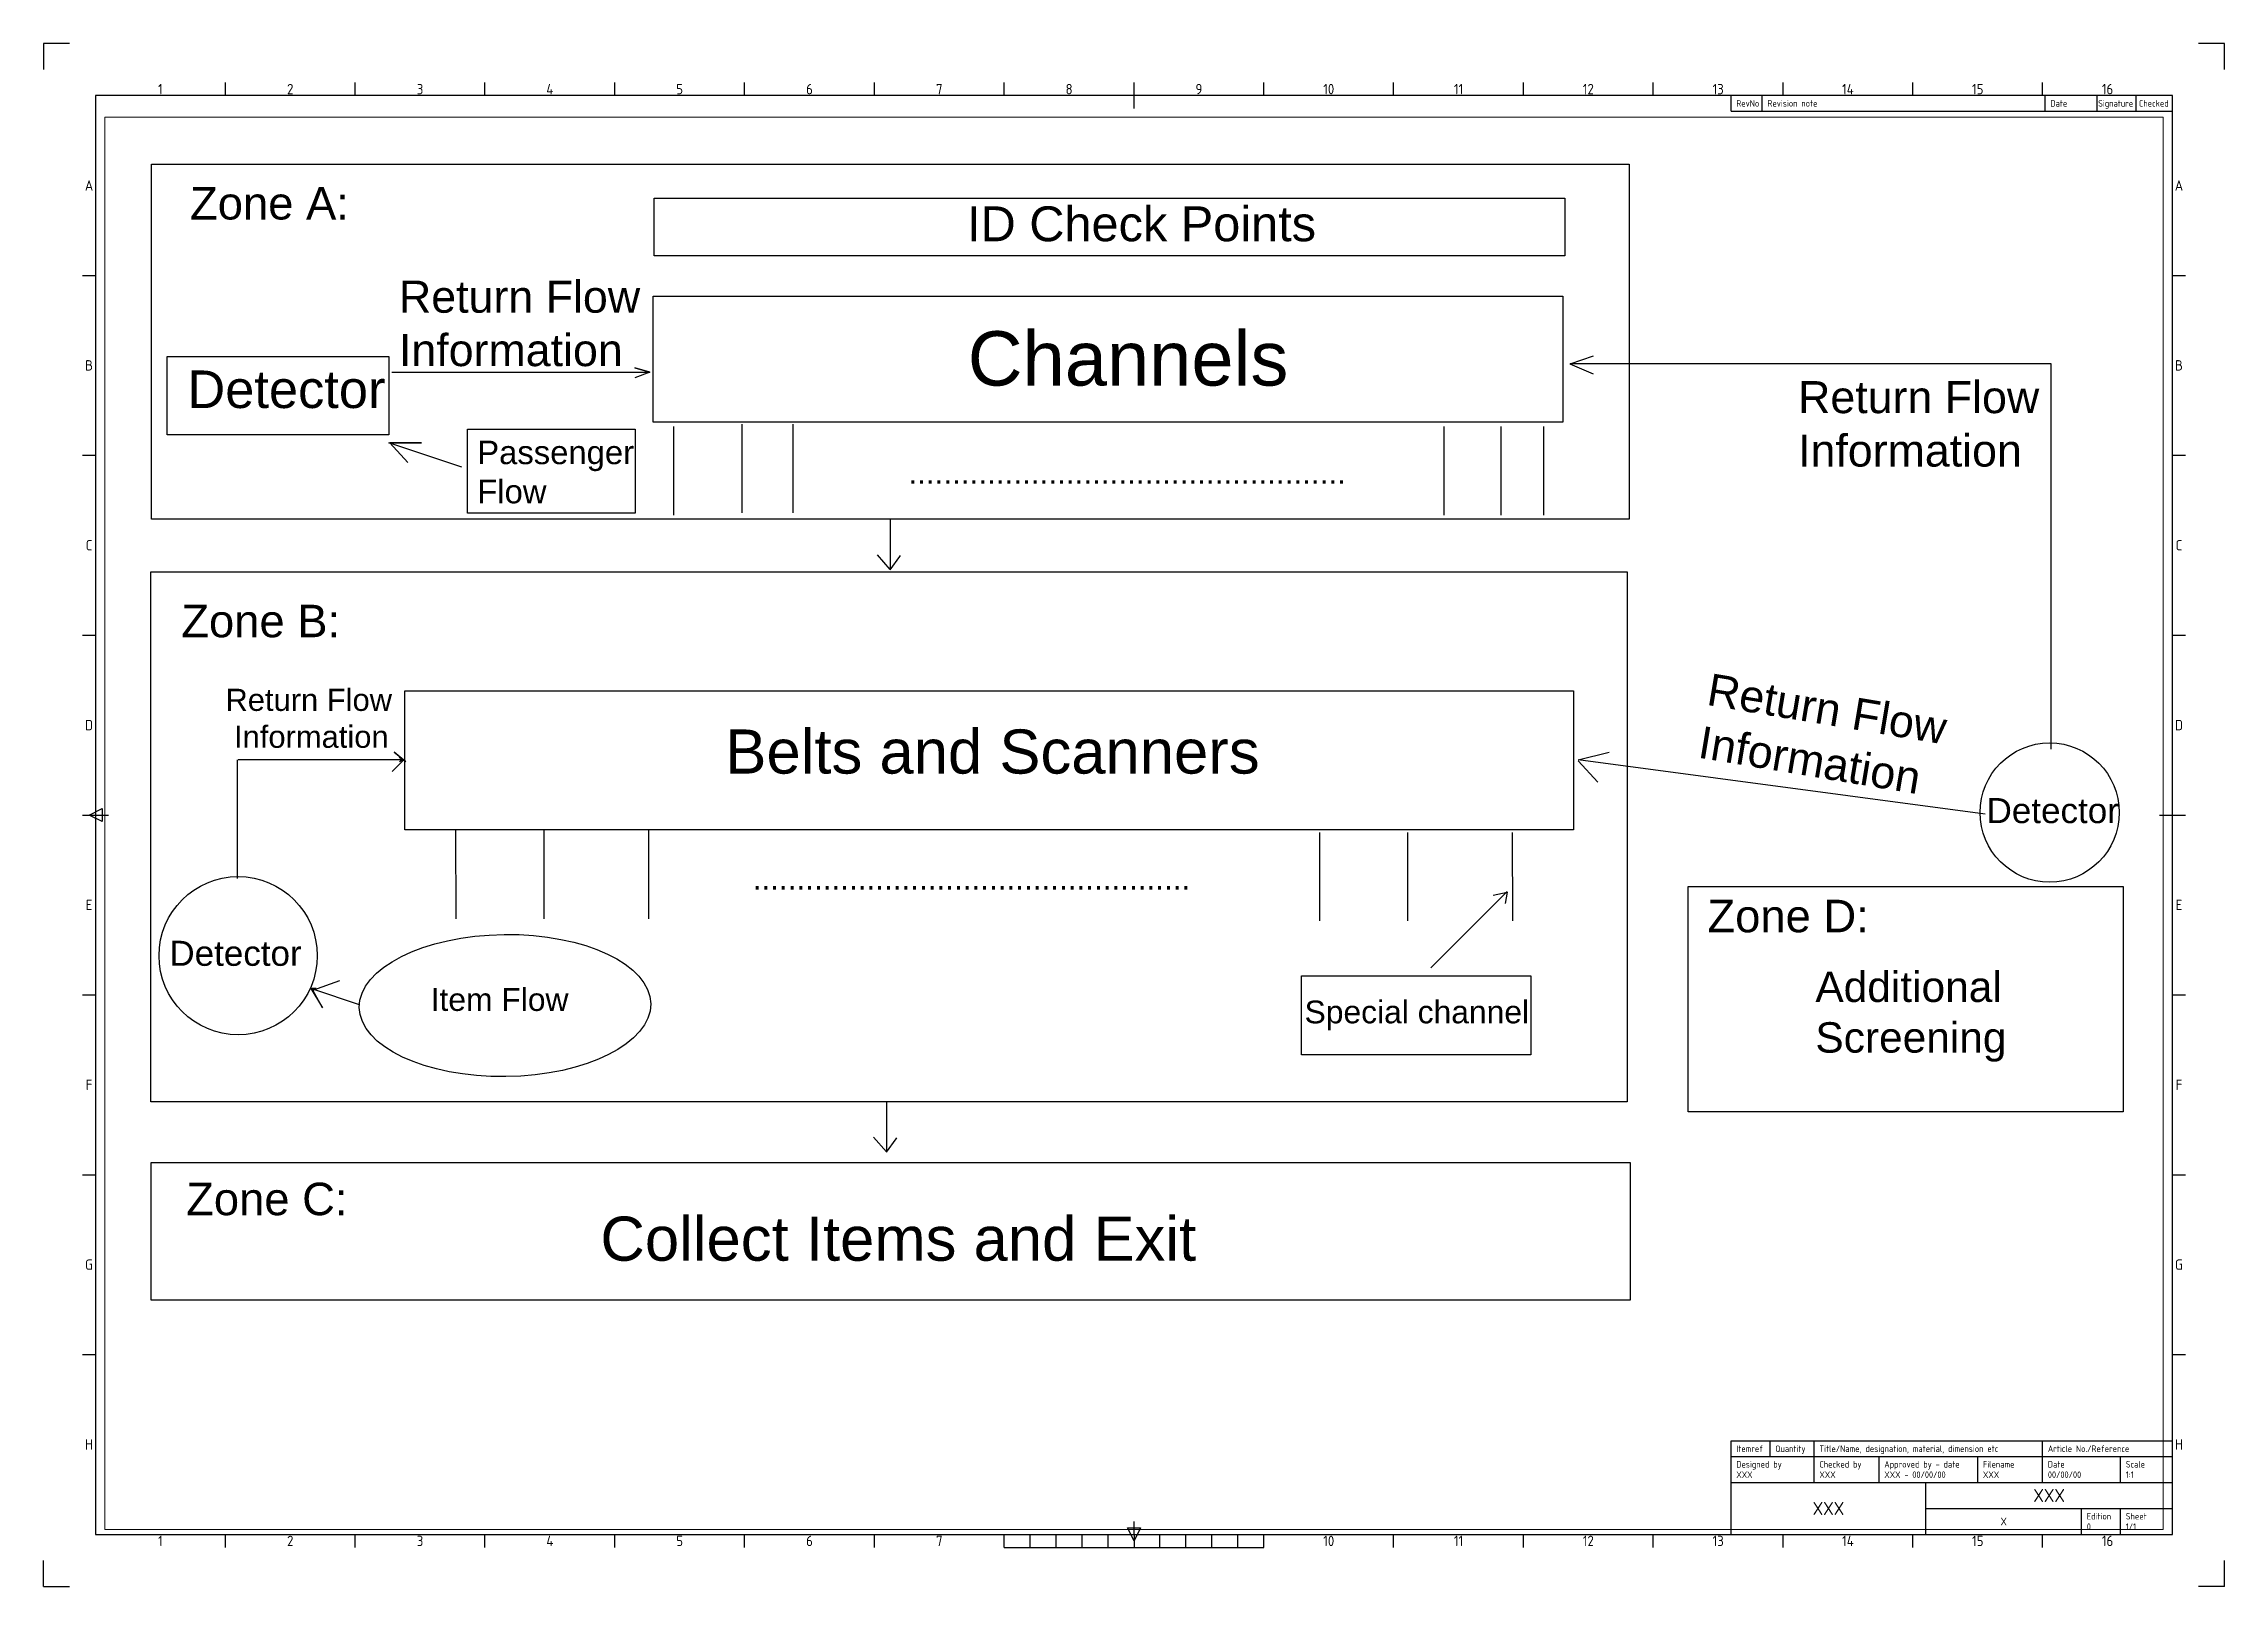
# Paper-space layout 'ISO A1 布局' of a CAD drawing. Header units: millimetres. Extents: x 0 to 840, y 0 to 594.
import ezdxf
from ezdxf.enums import TextEntityAlignment as Align

# ---------------------------------------------------------------- set-up
doc = ezdxf.new("R2010")
doc.units = ezdxf.units.MM
doc.header["$LTSCALE"] = 10
for name, color, linetype in [('A-墙', 7, 'Continuous'), ('标题栏', 7, 'Continuous'), ('视口', 5, 'Continuous')]:
    doc.layers.add(name, color=color, linetype=linetype)
doc.styles.add('ISO Proportional', font='isocp.shx', dxfattribs={"bigfont": 'gbcbig.shx'})
doc.styles.get("Standard").update_dxf_attribs({"font": 'arial.ttf'})

# ---------------------------------------------------------------- blocks, each defined once
blk = doc.blocks.new('ISO A1 标题栏')
at = {"layer": '标题栏'}
for p, q in [((10, 594), (0, 594)), ((0, 594), (0, 584)), ((840, 594), (830, 594)), ((840, 584), (840, 594)), ((820, 574), (20, 574)), ((20, 574), (20, 20)), ((70, 574), (70, 579)), ((120, 574), (120, 579)), ((170, 574), (170, 579)), ((220, 574), (220, 579)), ((270, 574), (270, 579)), ((320, 574), (320, 579)), ((370, 574), (370, 579)), ((420, 569), (420, 579)), ((470, 574), (470, 579)), ((520, 574), (520, 579)), ((570, 574), (570, 579)), ((620, 574), (620, 579)), ((650, 568), (650, 574)), ((662, 568), (662, 574)), ((670, 574), (670, 579)), ((720, 574), (720, 579)), ((770, 574), (770, 579)), ((771, 568), (771, 574)), ((791, 568), (791, 574)), ((806, 568), (806, 574)), ((820, 20), (820, 574)), ((650, 568), (820, 568)), ((15, 504.75), (20, 504.75)), ((820, 504.75), (825, 504.75)), ((15, 435.5), (20, 435.5)), ((820, 435.5), (825, 435.5)), ((15, 366.25), (20, 366.25)), ((820, 366.25), (825, 366.25)), ((15, 297), (25, 297)), ((17.5, 297), (22.5, 299.5)), ((22.5, 294.5), (17.5, 297)), ((22.5, 299.5), (22.5, 294.5)), ((815, 297), (825, 297)), ((15, 227.75), (20, 227.75)), ((820, 227.75), (825, 227.75)), ((15, 158.5), (20, 158.5)), ((820, 158.5), (825, 158.5)), ((15, 89.25), (20, 89.25)), ((820, 89.25), (825, 89.25)), ((650, 56), (820, 56)), ((650, 50), (650, 56)), ((665, 50), (665, 56)), ((682, 50), (682, 56)), ((770, 50), (770, 56)), ((650, 50), (820, 50)), ((650, 20), (650, 50)), ((682, 40), (682, 50)), ((707, 40), (707, 50)), ((745, 40), (745, 50)), ((770, 40), (770, 50)), ((800, 40), (800, 50)), ((650, 40), (820, 40)), ((725, 20), (725, 40)), ((725, 30), (820, 30)), ((785, 20), (785, 30)), ((800, 20), (800, 30)), ((20, 20), (820, 20)), ((70, 15), (70, 20)), ((120, 15), (120, 20)), ((170, 15), (170, 20)), ((220, 15), (220, 20)), ((270, 15), (270, 20)), ((320, 15), (320, 20)), ((370, 15), (370, 20)), ((380, 15), (380, 20)), ((390, 15), (390, 20)), ((400, 15), (400, 20)), ((410, 15), (410, 20)), ((417.5, 22.5), (422.5, 22.5)), ((420, 17.5), (417.5, 22.5)), ((420, 20), (420, 25)), ((422.5, 22.5), (420, 17.5)), ((420, 20), (420, 15)), ((430, 15), (430, 20)), ((440, 15), (440, 20)), ((450, 15), (450, 20)), ((460, 15), (460, 20)), ((470, 15), (470, 20)), ((520, 15), (520, 20)), ((570, 15), (570, 20)), ((620, 15), (620, 20)), ((670, 15), (670, 20)), ((720, 15), (720, 20)), ((770, 15), (770, 20)), ((0, 0), (0, 10)), ((370, 15), (470, 15)), ((840, 0), (840, 10)), ((0, 0), (10, 0)), ((840, 0), (830, 0))]:
    blk.add_line(p, q, dxfattribs=at)
at = {"layer": '标题栏', "style": 'ISO Proportional'}
for s, p in [('1', (45, 576.5)), ('2', (95, 576.5)), ('3', (145, 576.5)), ('4', (195, 576.5)), ('5', (245, 576.5)), ('6', (295, 576.5)), ('7', (345, 576.5)), ('8', (395, 576.5)), ('9', (445, 576.5)), ('10', (495, 576.5)), ('11', (545, 576.5)), ('12', (595, 576.5)), ('13', (645, 576.5)), ('14', (695, 576.5)), ('15', (745, 576.5)), ('16', (795, 576.5)), ('A', (17.5, 539.375)), ('A', (822.5, 539.375)), ('B', (17.5, 470.125)), ('B', (822.5, 470.125)), ('C', (17.5, 400.875)), ('C', (822.5, 400.875)), ('D', (17.5, 331.625)), ('D', (822.5, 331.625)), ('E', (17.5, 262.375)), ('E', (822.5, 262.375)), ('F', (17.5, 193.125)), ('F', (822.5, 193.125)), ('G', (17.5, 123.875)), ('G', (822.5, 123.875)), ('H', (17.5, 54.625)), ('H', (822.5, 54.625)), ('1', (45, 17.5)), ('2', (95, 17.5)), ('3', (145, 17.5)), ('4', (195, 17.5)), ('5', (245, 17.5)), ('6', (295, 17.5)), ('7', (345, 17.5)), ('10', (495, 17.5)), ('11', (545, 17.5)), ('12', (595, 17.5)), ('13', (645, 17.5)), ('14', (695, 17.5)), ('15', (745, 17.5)), ('16', (795, 17.5))]:
    blk.add_text(s, height=4, dxfattribs=at).set_placement(p, align=Align.MIDDLE)
for s, p in [('RevNo', (652, 571)), ('Revision note', (664, 571)), ('Date', (773, 571)), ('Signature', (791.361, 571)), ('Checked', (807.083, 571)), ('Itemref', (652, 53)), ('Quantity', (667, 53)), ('Title/Name, designation, material, dimension etc', (684, 53)), ('Article No./Reference', (772, 53)), ('Designed by', (652, 47)), ('Checked by', (684, 47)), ('Approved by - date', (709, 47)), ('Filename', (747, 47)), ('Date', (772, 47)), ('Scale', (802, 47)), ('Edition', (787, 27)), ('Sheet', (802, 27))]:
    blk.add_text(s, height=2.5, dxfattribs=at).set_placement(p, align=Align.MIDDLE_LEFT)
at = {"layer": '标题栏', "style": 'ISO Proportional', "flags": 8}
for tag, p in [('DESIGNED_BY', (652, 43)), ('CHECKED_BY', (684, 43)), ('APPROVED_BY_DATE', (709, 43)), ('FILENAME', (747, 43)), ('DATE', (772, 43)), ('SCALE', (802, 43)), ('EDITION', (787, 23)), ('SHEET', (802, 23))]:
    blk.add_attdef(tag, text='', height=2.5, dxfattribs=at).set_placement(p, align=Align.MIDDLE_LEFT)
for tag, height, p in [('TITLE', 5, (772.5, 35)), ('OWNER', 5, (687.5, 30)), ('DRAWING_NUMBER', 3, (755, 25))]:
    blk.add_attdef(tag, text='', height=height, dxfattribs=at).set_placement(p, align=Align.MIDDLE)

psp = doc.layouts.new('ISO A1 布局')

# ---------------------------------------------------------------- linework, layer by layer
at = {"layer": 'A-墙'}
for p, q in [((587.94, 470.76), (596.86, 466.81)), ((587.99, 470.74), (596.99, 473.73)), ((773.32, 470.74), (587.99, 470.74)), ((773.32, 322.34), (773.32, 470.74)), ((134.16, 467.52), (233.57, 467.52)), ((233.57, 467.52), (227.74, 465.28)), ((233.57, 467.52), (227.75, 469.18)), ((227.75, 469.18), (233.57, 467.52)), ((242.65, 446.58), (242.67, 412.5)), ((268.95, 447.44), (268.97, 413.37)), ((288.59, 447.44), (288.61, 413.37)), ((539.37, 446.58), (539.39, 412.5)), ((561.31, 446.58), (561.33, 412.5)), ((577.67, 446.58), (577.69, 412.5)), ((161.15, 430.94), (133.02, 440.3)), ((133.02, 440.3), (145.52, 440.3)), ((145.52, 440.3), (133.42, 440.33)), ((133.42, 440.33), (140.35, 432.77)), ((326.14, 410.76), (326.14, 391.48)), ((326.14, 391.48), (321.14, 397.2)), ((326.11, 391.45), (329.83, 396.59)), ((329.83, 396.59), (330.05, 396.92)), ((139.49, 317.49), (135.01, 321.22)), ((135.01, 321.22), (138.74, 318.23)), ((136.9, 319.3), (138.47, 318.34)), ((591.12, 318.23), (603.06, 321.22)), ((74.74, 272.57), (74.74, 318.22)), ((74.99, 318.41), (138.39, 318.41)), ((138.74, 318.23), (134.26, 313.76)), ((138.49, 318.35), (137.09, 317.48)), ((747.88, 297.36), (591.12, 318.23)), ((591.15, 317.88), (598.61, 309.68)), ((158.7, 291.15), (158.72, 257.07)), ((192.64, 291.15), (192.66, 257.07)), ((233, 291.15), (233.02, 257.07)), ((491.43, 290.28), (491.44, 256.21)), ((525.36, 290.28), (525.38, 256.21)), ((565.72, 290.28), (565.74, 256.21)), ((563.76, 267.53), (534.3, 238.1)), ((558.34, 266.08), (563.79, 267.32)), ((563.79, 267.32), (563.01, 262.97)), ((102.91, 230.24), (107.39, 222.79)), ((105, 230.17), (103.34, 230.17)), ((103.39, 230.15), (104, 228.69)), ((103.58, 230.17), (105, 230.17)), ((103.61, 230.01), (121.51, 224.03)), ((103.66, 229.5), (114.11, 233.23)), ((107.39, 222.79), (103.66, 229.5)), ((324.7, 186.53), (324.7, 167.25)), ((324.7, 167.25), (319.7, 172.96)), ((324.66, 167.22), (328.39, 172.36)), ((328.39, 172.36), (328.61, 172.69))]:
    psp.add_line(p, q, dxfattribs=at)
for points in [[(41.55, 547.57), (610.69, 547.57), (610.69, 410.94), (41.55, 410.94)], [(235.17, 534.5), (585.89, 534.5), (585.89, 512.33), (235.17, 512.33)], [(234.85, 496.77), (585.23, 496.77), (585.23, 448.29), (234.85, 448.29)], [(47.59, 473.6), (133.02, 473.6), (133.02, 443.42), (47.59, 443.42)], [(163.23, 445.51), (227.82, 445.51), (227.82, 413.24), (163.23, 413.24)], [(41.34, 390.62), (609.99, 390.62), (609.99, 186.59), (41.34, 186.59)], [(139.17, 344.8), (589.33, 344.8), (589.33, 291.23), (139.17, 291.23)], [(633.48, 269.44), (801.06, 269.44), (801.06, 182.77), (633.48, 182.77)], [(484.51, 235.05), (572.9, 235.05), (572.9, 204.61), (484.51, 204.61)], [(41.46, 163.14), (611.18, 163.14), (611.18, 110.2), (41.46, 110.2)]]:
    psp.add_lwpolyline(points, close=True, dxfattribs=at)
for centre, radius in [((772.71, 297.95), 26.81), ((74.93, 242.83), 30.47)]:
    psp.add_circle(centre, radius, dxfattribs=at)
psp.add_ellipse((177.72, 223.63), major_axis=(56.12, 0.7), ratio=0.487622, dxfattribs=at)

# ---------------------------------------------------------------- block references
at = {"layer": '标题栏'}
ref = psp.add_blockref('ISO A1 标题栏', (0, 0), dxfattribs=at)
ref.add_attrib('CHECKED_BY', 'XXX', dxfattribs={"height": 2.5, "style": 'ISO Proportional'}).set_placement((684, 43), align=Align.MIDDLE_LEFT)
ref.add_attrib('OWNER', 'XXX', dxfattribs={"height": 5, "style": 'ISO Proportional'}).set_placement((687.5, 30), align=Align.MIDDLE)
ref.add_attrib('DESIGNED_BY', 'XXX', dxfattribs={"height": 2.5, "style": 'ISO Proportional'}).set_placement((652, 43), align=Align.MIDDLE_LEFT)
ref.add_attrib('FILENAME', 'XXX', dxfattribs={"height": 2.5, "style": 'ISO Proportional'}).set_placement((747, 43), align=Align.MIDDLE_LEFT)
ref.add_attrib('DRAWING_NUMBER', 'X', dxfattribs={"height": 3, "style": 'ISO Proportional'}).set_placement((755, 25), align=Align.MIDDLE)
ref.add_attrib('APPROVED_BY_DATE', 'XXX - 00/00/00', dxfattribs={"height": 2.5, "style": 'ISO Proportional'}).set_placement((709, 43), align=Align.MIDDLE_LEFT)
ref.add_attrib('TITLE', 'XXX', dxfattribs={"height": 5, "style": 'ISO Proportional'}).set_placement((772.5, 35), align=Align.MIDDLE)
ref.add_attrib('DATE', '00/00/00', dxfattribs={"height": 2.5, "style": 'ISO Proportional'}).set_placement((772, 43), align=Align.MIDDLE_LEFT)
ref.add_attrib('EDITION', '0', dxfattribs={"height": 2.5, "style": 'ISO Proportional'}).set_placement((787, 23), align=Align.MIDDLE_LEFT)
ref.add_attrib('SHEET', '1/1', dxfattribs={"height": 2.5, "style": 'ISO Proportional'}).set_placement((802, 23), align=Align.MIDDLE_LEFT)
ref.add_attrib('SCALE', '1:1', dxfattribs={"height": 2.5, "style": 'ISO Proportional'}).set_placement((802, 43), align=Align.MIDDLE_LEFT)

# ---------------------------------------------------------------- texts
at = {"layer": 'A-墙', "attachment_point": 1}
for s, width, insert, char_height in [('Zone A:', 148.9739, (56.4, 538.79), 12.51), ('ID Check Points', 278.6953, (355.7, 531.34), 13.4228), ('Return Flow Information', 148.9739, (136.87, 502.73), 12.3368), ('Channels', 239.7052, (355.97, 483.26), 20.925), ('Detector', 151.9259, (55.37, 468.15), 14.452), ('Return Flow Information', 148.9739, (675.79, 464.06), 12.3368), ('Passenger Flow', 20, (167.03, 441.13), 9.0441), ('..................................................', 170.3153, (333.08, 433.25), 8.6859), ('Zone B:', 148.9739, (53.02, 377.95), 12.51), ('Return Flow\\P Information', 148.9739, (70.04, 345.6), 8.5217), ('Belts and Scanners', 263.6407, (262.6, 329.93), 16.989), ('Detector', 83.8614, (748.4, 303.53), 9.653), ('..................................................', 170.3153, (273.13, 276.95), 8.6859), ('Zone D:', 148.9739, (640.88, 264.36), 12.51), ('Detector', 83.8614, (48.44, 248.58), 9.653), ('Additional\\PScreening', 51.2991, (682.46, 236.72), 11.705), ('Item Flow', 250.8669, (149.09, 230.33), 8.768), ('Special channel', 250.8669, (485.7, 225.55), 8.7681), ('Zone C: ', 148.9739, (54.9, 155.42), 12.51), ('Collect Items and Exit', 263.6407, (214.46, 142.37), 16.989)]:
    psp.add_mtext_dynamic_manual_height_columns(s, width=width, gutter_width=12.5, heights=[0], dxfattribs=dict(at, insert=insert, char_height=char_height))
at = {"layer": 'A-墙', "insert": (642.18, 351.63), "char_height": 12.3368, "attachment_point": 1, "rotation": 350.54782}
psp.add_mtext_dynamic_manual_height_columns('Return Flow Information', width=148.9739, gutter_width=12.5, heights=[0], dxfattribs=at)

# ---------------------------------------------------------------- viewports
at = {"layer": '视口'}
psp.add_viewport(center=(420.05, 293.84), size=(792.85, 543.8077), view_center_point=(15035.42, 8654.97), view_height=27190.3838, dxfattribs=at)

doc.saveas('drawing.dxf')
